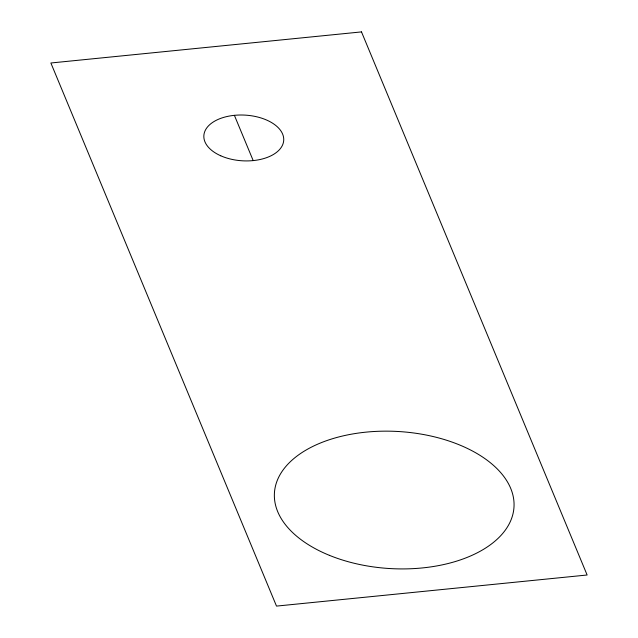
<?xml version="1.0" encoding="UTF-8"?>
<svg xmlns="http://www.w3.org/2000/svg" width="638" height="638" viewBox="0 0 638 638"><rect width="100%" height="100%" fill="white"/><g stroke="black" fill="none" stroke-linecap="round" stroke-linejoin="round"><path stroke-width="0.96" d="M234.393 115.334L253.19 160.593M361.499 31.9L50.873 62.995L276.501 606.1L587.127 575.005L361.499 31.9M329.368 555.323A119.984 68.649 3.3 0 0 513.925 507.976A119.984 68.649 3.3 0 0 339.336 436.807A119.984 68.649 3.3 0 0 329.368 555.323M220.748 155.784A39.995 22.88 3.3 0 0 283.575 141.596A39.995 22.88 3.3 0 0 227.048 116.515A39.995 22.88 3.3 0 0 220.748 155.784"/></g></svg>
